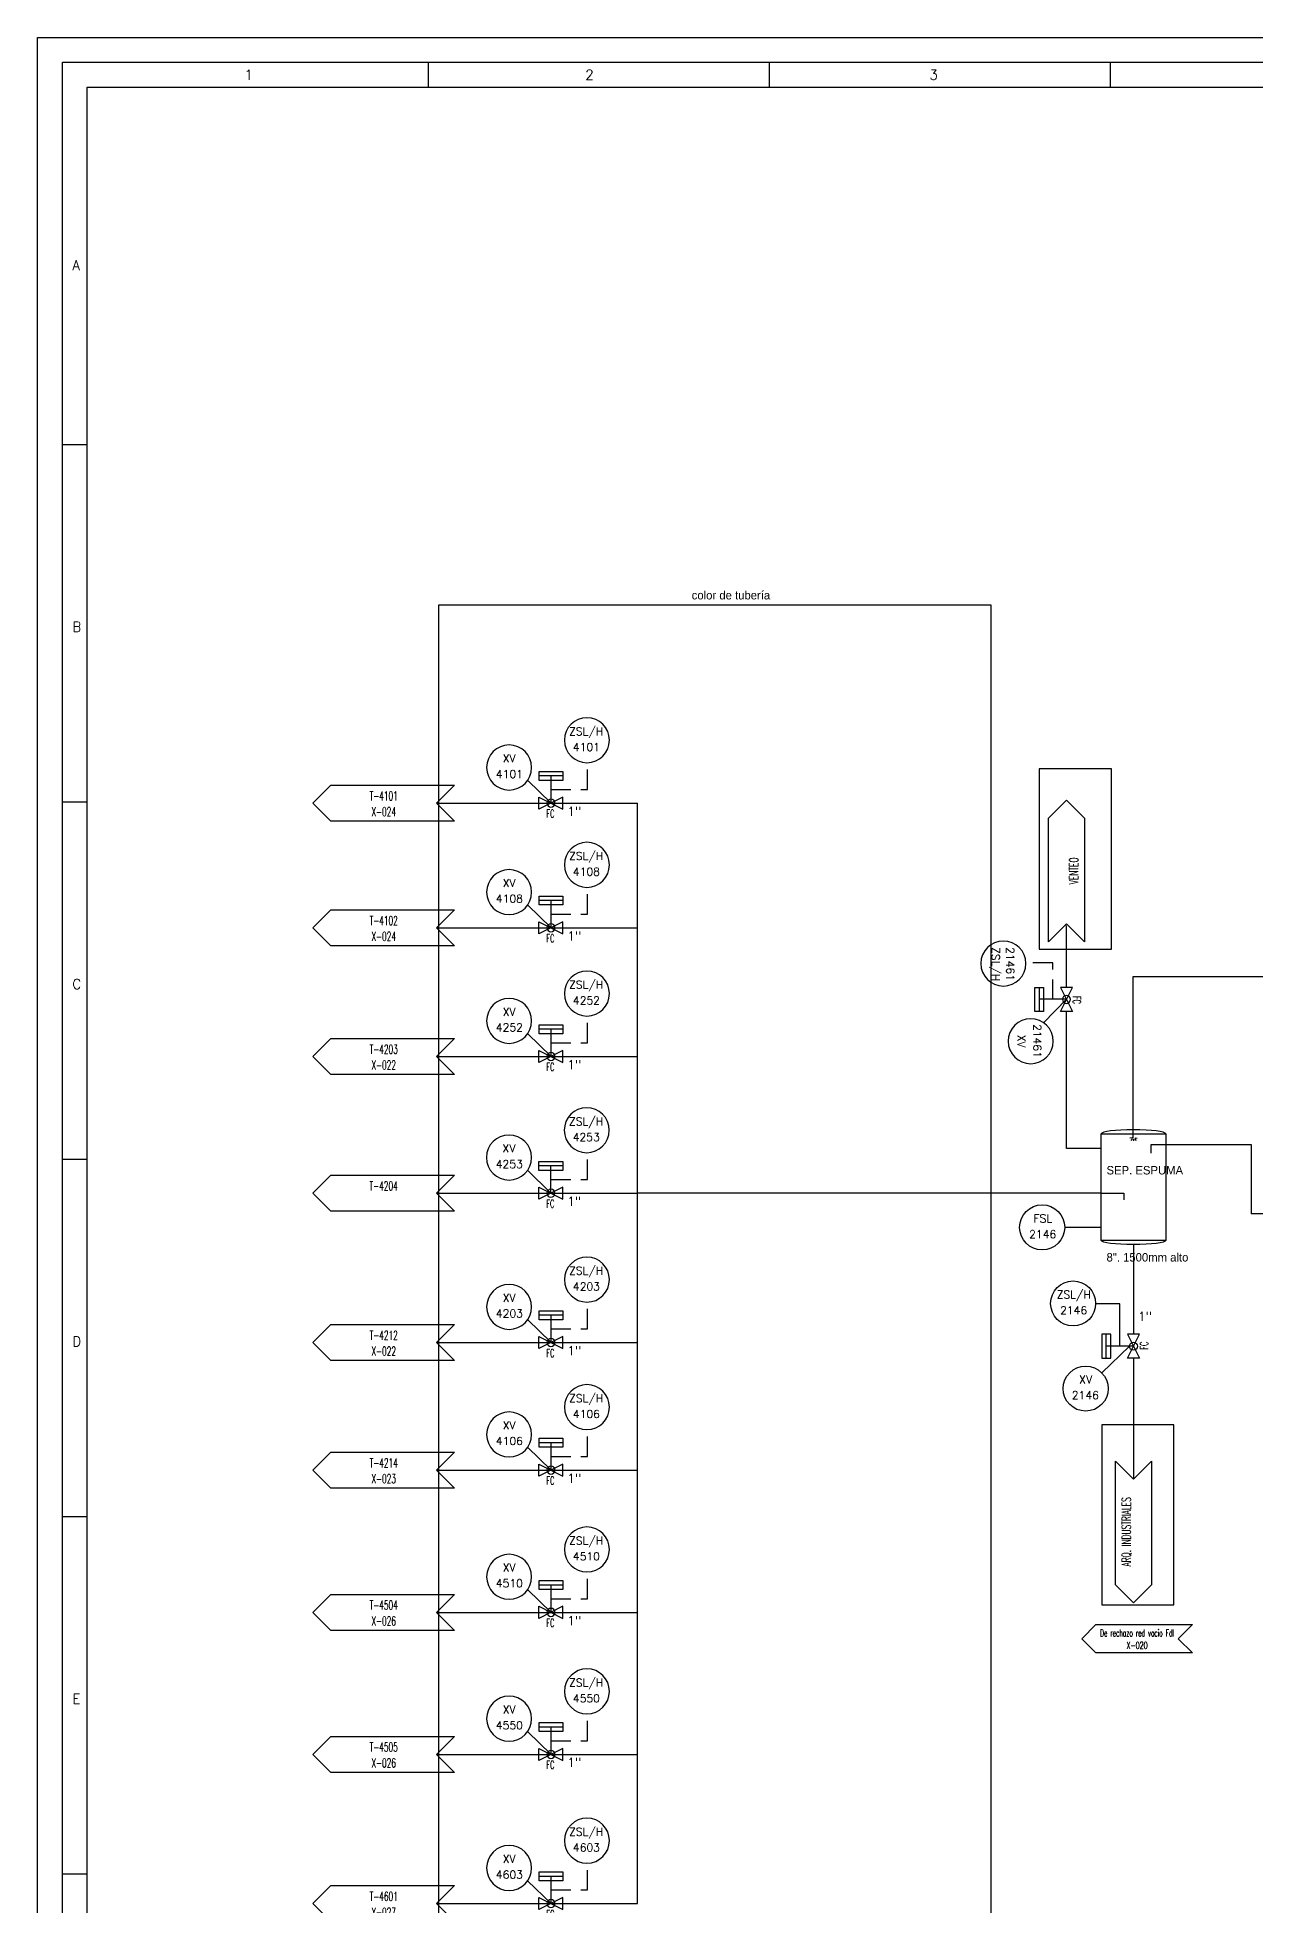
# Model space of a CAD drawing. Header units: millimetres. Extents: x -490 to -70, y 1868 to 2165.
# Drawn here: x -489.7 to -367.6, y 1977.6 to 2165 of the extents above; entities that cross this region are included whole.
import ezdxf
from ezdxf.enums import TextEntityAlignment as Align

# ---------------------------------------------------------------- set-up
doc = ezdxf.new("R2010")
doc.units = ezdxf.units.MM
doc.linetypes.add('TRAZOS', pattern=[0.75, 0.5, -0.25])
for name, color, linetype in [('CAJETIN', 1, 'Continuous'), ('EQUIPOS', 5, 'Continuous'), ('FORMATO', 7, 'Continuous'), ('INSTRUMENTOS', 1, 'Continuous'), ('TEX', 7, 'Continuous'), ('TEX EQUIPOS', 6, 'Continuous'), ('TEXTO-VALVULAS Y ACCESORIOS', 7, 'Continuous'), ('VALVULAS Y ACCESORIOS', 1, 'Continuous')]:
    doc.layers.add(name, color=color, linetype=linetype)
doc.styles.add('PY', font='ROMANS.shx')
doc.styles.add('PY1', font='ROMANS.shx', dxfattribs={"width": 0.8})
doc.styles.add('PY3', font='ROMANS.shx', dxfattribs={"width": 0.6})
doc.linetypes.add('SEÑAL_MECANICA2', pattern='A,4.411183,["o",PY,S=4.130212,R=360,X=0,Y=-1.374288],0.588817,-0.374158,["",PY,S=2,R=360,X=0,Y=-0.688262],-2.183682', length=7.55784)

# ---------------------------------------------------------------- blocks, each defined once
blk = doc.blocks.new('REACTOR')
at = {"layer": 'EQUIPOS', "color": 5, "linetype": 'Continuous'}
for p, q in [((-11.45, 39.34), (11.45, 39.34)), ((-11.45, 1.53), (-11.45, 39.34)), ((11.45, 39.34), (11.45, 1.53)), ((11.45, 1.53), (-11.45, 1.53))]:
    blk.add_line(p, q, dxfattribs=at)
blk.add_ellipse((0, 39.34), major_axis=(-11.45, 0), ratio=0.133217, start_param=3.141593, end_param=6.283185, dxfattribs=at)
at = {"layer": 'EQUIPOS', "color": 5, "linetype": 'Continuous', "extrusion": (0, 0, -1)}
blk.add_ellipse((0, 1.53), major_axis=(-11.45, 0), ratio=0.133217, start_param=3.141593, end_param=6.283185, dxfattribs=at)
at = {"layer": 'TEX EQUIPOS', "linetype": 'Continuous', "style": 'PY1', "width": 0.8}
blk.add_attdef('REF_EQUIPO', text='', height=3, dxfattribs=at).set_placement((-0.18, 20.33), align=Align.MIDDLE_CENTER)
blk = doc.blocks.new('VALV GLOB-V')
at = {"layer": 'INSTRUMENTOS', "color": 1, "flags": 128}
blk.add_lwpolyline([(5.7, -1.43), (5.7, 1.43), (0, -1.43), (0, 1.43)], close=True, dxfattribs=at)
at = {"layer": 'INSTRUMENTOS', "color": 1}
blk.add_circle((2.85, 0), 0.95, dxfattribs=at)
at = {"layer": 'INSTRUMENTOS', "color": 7, "linetype": 'SEÑAL_MECANICA2', "style": 'PY'}
blk.add_attdef('REF.', text='', height=2, dxfattribs=at).set_placement((3, -3.37), align=Align.MIDDLE)
blk = doc.blocks.new('SEÑAL CIR')
at = {"color": 1}
blk.add_circle((0, 5.7), 5.7, dxfattribs=at)
at = {"layer": 'INSTRUMENTOS', "linetype": 'Continuous', "style": 'PY', "flags": 4}
for p in [(0.18, 6.94), (0.13, 2.95)]:
    blk.add_attdef('---', text='', height=2, dxfattribs=at).set_placement(p, align=Align.CENTER)
blk = doc.blocks.new('BANDERA DE FLUJO')
at = {"layer": 'TEX', "color": 1, "ltscale": 0.1, "flags": 128}
blk.add_lwpolyline([(-4, 4), (-31.46, 4), (-27.46, 0), (-31.46, -4), (-4, -4), (0, 0)], close=True, dxfattribs=at)
at = {"layer": 'TEX', "style": 'PY1', "width": 0.8}
for tag, p in [('ETIQUETA-LINEA-1', (-15.73, 0.61)), ('ETIQUETA-LINEA-2', (-15.73, -2.91))]:
    blk.add_attdef(tag, text='', height=2, dxfattribs=at).set_placement(p, align=Align.CENTER)
blk = doc.blocks.new('MARCO-A1')
at = {"layer": 'FORMATO', "color": 5}
for p, q in [((78.42, 589), (78.42, 584)), ((146.83, 589), (146.83, 584)), ((215.25, 589), (215.25, 584)), ((5, 512.25), (10, 512.25)), ((5, 440.5), (10, 440.5)), ((5, 368.75), (10, 368.75)), ((5, 297), (10, 297)), ((5, 225.25), (10, 225.25))]:
    blk.add_line(p, q, dxfattribs=at)
at = {"layer": 'FORMATO', "color": 1}
blk.add_lwpolyline([(0, 594), (841, 594), (841, 0), (0, 0)], close=True, dxfattribs=at)
at = {"layer": 'FORMATO', "color": 5}
blk.add_lwpolyline([(5, 589), (836, 589), (836, 5), (5, 5)], close=True, dxfattribs=at)
at = {"layer": 'FORMATO', "color": 8, "linetype": 'Continuous'}
blk.add_lwpolyline([(10, 584), (831, 584), (831, 10), (10, 10)], close=True, dxfattribs=at)
at = {"layer": 'FORMATO', "color": 1, "style": 'PY'}
for s, p in [('1', (41.52, 585.5)), ('2', (109.93, 585.5)), ('3', (178.99, 585.5)), ('A', (7, 547.25)), ('B', (7, 474.67)), ('C', (7, 402.92)), ('D', (7, 331.17)), ('E', (7, 259.42))]:
    blk.add_text(s, height=2, dxfattribs=at).set_placement(p)

msp = doc.modelspace()

# ---------------------------------------------------------------- linework, layer by layer
at = {"color": 1}
for p, q in [((-438.26, 2088.19), (-440.6, 2090.48)), ((-438.26, 2075.69), (-440.6, 2077.99)), ((-386.61, 2068.51), (-388.91, 2066.17)), ((-438.26, 2062.78), (-440.6, 2065.08)), ((-438.27, 2049.07), (-440.61, 2051.37)), ((-438.26, 2034.1), (-440.6, 2036.39)), ((-438.26, 2021.31), (-440.6, 2023.61)), ((-438.26, 2007.04), (-440.6, 2009.34)), ((-438.26, 1992.8), (-440.6, 1995.1)), ((-438.26, 1977.84), (-440.6, 1980.13))]:
    msp.add_line(p, q, dxfattribs=at)
at = {"color": 4}
for p, q in [((-449.74, 2088.19), (-429.6, 2088.19)), ((-429.6, 1977.84), (-429.6, 2088.19)), ((-449.74, 2075.69), (-429.6, 2075.69)), ((-449.74, 2062.78), (-429.6, 2062.78)), ((-378.11, 2053.07), (-378.11, 2053.96)), ((-378.11, 2053.96), (-368.08, 2053.96)), ((-368.08, 2053.96), (-368.08, 2046.99)), ((-449.75, 2049.07), (-429.61, 2049.07)), ((-383.12, 2049.06), (-429.6, 2049.07)), ((-383.12, 2049.06), (-380.87, 2049.06)), ((-380.87, 2049.06), (-380.87, 2048.4)), ((-336.69, 2046.98), (-368.08, 2046.99)), ((-449.74, 2034.1), (-429.6, 2034.1)), ((-449.74, 2021.31), (-429.6, 2021.31)), ((-449.74, 2007.04), (-429.6, 2007.04)), ((-449.74, 1992.8), (-429.6, 1992.8)), ((-449.74, 1977.84), (-429.6, 1977.84))]:
    msp.add_line(p, q, dxfattribs=at)
at = {"color": 5}
for p, q in [((-386.6, 2069.71), (-386.6, 2075.92)), ((-379.91, 2070.79), (-357.32, 2070.79)), ((-379.91, 2054.63), (-379.91, 2070.79)), ((-386.61, 2053.54), (-386.61, 2067.3)), ((-383.12, 2053.54), (-386.61, 2053.54)), ((-379.89, 2043.91), (-379.89, 2034.92)), ((-379.89, 2032.52), (-379.89, 2020.41)), ((-379.89, 2020.41), (-379.89, 2020.41))]:
    msp.add_line(p, q, dxfattribs=at)
at = {"color": 1, "linetype": 'Continuous'}
for p, q in [((-380.03, 2054.62), (-380.24, 2054.59)), ((-379.99, 2054.54), (-380.16, 2054.36)), ((-379.88, 2054.53), (-379.89, 2054.31)), ((-379.88, 2054.53), (-379.89, 2054.31)), ((-379.78, 2054.54), (-379.61, 2054.35)), ((-379.73, 2054.61), (-379.52, 2054.58))]:
    msp.add_line(p, q, dxfattribs=at)
at = {"color": 2}
for points in [[(-449.5, 2108.06), (-394.17, 2108.06), (-394.17, 1963.86), (-449.5, 1963.86)], [(-382.1, 2091.61), (-389.33, 2091.61), (-389.33, 2073.55), (-382.1, 2073.55)], [(-375.84, 2025.85), (-383.07, 2025.85), (-383.07, 2007.79), (-375.84, 2007.79)]]:
    msp.add_lwpolyline(points, close=True, dxfattribs=at)
at = {"layer": 'CAJETIN', "color": 1, "linetype": 'TRAZOS', "ltscale": 4}
for p, q in [((-434.61, 2089.55), (-434.61, 2092.24)), ((-438.26, 2089.55), (-434.61, 2089.55)), ((-434.61, 2077.05), (-434.61, 2079.74)), ((-438.26, 2077.05), (-434.61, 2077.05)), ((-387.98, 2072.16), (-390.67, 2072.16)), ((-387.98, 2068.51), (-387.98, 2072.16)), ((-434.61, 2064.15), (-434.61, 2066.84)), ((-438.26, 2064.15), (-434.61, 2064.15)), ((-434.62, 2050.44), (-434.62, 2053.13)), ((-438.27, 2050.44), (-434.62, 2050.44)), ((-434.61, 2035.46), (-434.61, 2038.15)), ((-438.26, 2035.46), (-434.61, 2035.46)), ((-434.61, 2022.67), (-434.61, 2025.36)), ((-438.26, 2022.67), (-434.61, 2022.67)), ((-434.61, 2008.4), (-434.61, 2011.09)), ((-438.26, 2008.4), (-434.61, 2008.4)), ((-434.61, 1994.17), (-434.61, 1996.86)), ((-438.26, 1994.17), (-434.61, 1994.17)), ((-434.61, 1979.2), (-434.61, 1981.89)), ((-438.26, 1979.2), (-434.61, 1979.2))]:
    msp.add_line(p, q, dxfattribs=at)
at = {"layer": 'VALVULAS Y ACCESORIOS'}
for p, q in [((-437.06, 2090.91), (-439.46, 2090.91)), ((-438.26, 2088.19), (-438.26, 2090.91)), ((-437.06, 2078.42), (-439.46, 2078.42)), ((-438.26, 2075.69), (-438.26, 2078.42)), ((-389.34, 2069.71), (-389.34, 2067.3)), ((-386.61, 2068.51), (-389.34, 2068.51)), ((-437.06, 2065.51), (-439.46, 2065.51)), ((-438.26, 2062.78), (-438.26, 2065.51)), ((-437.07, 2051.8), (-439.47, 2051.8)), ((-438.27, 2049.07), (-438.27, 2051.8)), ((-386.78, 2045.65), (-383.12, 2045.65)), ((-437.06, 2036.83), (-439.46, 2036.83)), ((-438.26, 2034.1), (-438.26, 2036.83)), ((-381.25, 2037.97), (-383.68, 2037.97)), ((-381.25, 2033.72), (-381.25, 2037.97)), ((-382.62, 2032.52), (-382.62, 2034.92)), ((-380.29, 2033.72), (-383.05, 2031.05)), ((-379.89, 2033.72), (-382.62, 2033.72)), ((-437.06, 2024.04), (-439.46, 2024.04)), ((-438.26, 2021.31), (-438.26, 2024.04)), ((-437.06, 2009.77), (-439.46, 2009.77)), ((-438.26, 2007.04), (-438.26, 2009.77)), ((-437.06, 1995.53), (-439.46, 1995.53)), ((-438.26, 1992.8), (-438.26, 1995.53)), ((-437.06, 1980.56), (-439.46, 1980.56)), ((-438.26, 1977.84), (-438.26, 1980.56))]:
    msp.add_line(p, q, dxfattribs=at)
at = {"layer": 'VALVULAS Y ACCESORIOS', "flags": 128}
for points in [[(-437.06, 2091.36), (-437.06, 2090.46), (-439.46, 2090.46), (-439.46, 2091.36)], [(-437.06, 2078.87), (-437.06, 2077.97), (-439.46, 2077.97), (-439.46, 2078.87)], [(-389.79, 2069.71), (-388.89, 2069.71), (-388.89, 2067.3), (-389.79, 2067.3)], [(-437.06, 2065.96), (-437.06, 2065.06), (-439.46, 2065.06), (-439.46, 2065.96)], [(-437.07, 2052.25), (-437.07, 2051.35), (-439.47, 2051.35), (-439.47, 2052.25)], [(-437.06, 2037.28), (-437.06, 2036.38), (-439.46, 2036.38), (-439.46, 2037.28)], [(-383.07, 2032.52), (-382.17, 2032.52), (-382.17, 2034.92), (-383.07, 2034.92)], [(-437.06, 2024.49), (-437.06, 2023.59), (-439.46, 2023.59), (-439.46, 2024.49)], [(-437.06, 2010.22), (-437.06, 2009.32), (-439.46, 2009.32), (-439.46, 2010.22)], [(-437.06, 1995.98), (-437.06, 1995.08), (-439.46, 1995.08), (-439.46, 1995.98)], [(-437.06, 1981.02), (-437.06, 1980.11), (-439.46, 1980.11), (-439.46, 1981.02)]]:
    msp.add_lwpolyline(points, close=True, dxfattribs=at)

# ---------------------------------------------------------------- block references
for name, p, xscale, yscale, zscale in [('MARCO-A1', (-489.73, 1868.32), 0.499409123998651, 0.499409123998651, 0.499409123998651), ('REACTOR', (-379.89, 2043.91), 0.2821279588622831, 0.2821279588622831, 0.2821279588622831)]:
    msp.add_blockref(name, p, dxfattribs=dict(xscale=xscale, yscale=yscale, zscale=zscale))
at = {"linetype": 'Continuous'}
ref = msp.add_blockref('SEÑAL CIR', (-434.66, 2092.24), dxfattribs=dict(at, xscale=-0.3959270923490436, yscale=0.3959270923490436, zscale=0.3959270923489736))
ref.add_attrib('---', 'ZSL/H', dxfattribs={"layer": 'INSTRUMENTOS', "color": 7, "linetype": 'Continuous', "height": 0.792, "style": 'PY'}).set_placement((-434.74, 2094.98), align=Align.CENTER)
ref.add_attrib('---', '4101', dxfattribs={"layer": 'INSTRUMENTOS', "color": 7, "linetype": 'Continuous', "height": 0.792, "style": 'PY'}).set_placement((-434.71, 2093.41), align=Align.CENTER)
ref = msp.add_blockref('SEÑAL CIR', (-442.46, 2089.5), dxfattribs=dict(at, xscale=-0.3959270923490436, yscale=0.395927092348941, zscale=0.3959270923489736))
ref.add_attrib('---', 'XV', dxfattribs={"layer": 'INSTRUMENTOS', "color": 7, "linetype": 'Continuous', "height": 0.792, "style": 'PY'}).set_placement((-442.46, 2092.28), align=Align.CENTER)
ref.add_attrib('---', '4101', dxfattribs={"layer": 'INSTRUMENTOS', "color": 7, "linetype": 'Continuous', "height": 0.792, "style": 'PY'}).set_placement((-442.43, 2090.7), align=Align.CENTER)
ref = msp.add_blockref('BANDERA DE FLUJO', (-462.13, 2088.19), dxfattribs=dict(xscale=-0.4514047341796528, yscale=0.451404734179653, zscale=0.451404734179653))
ref.add_attrib('ETIQUETA-LINEA-1', 'T-4101', dxfattribs={"layer": 'TEX', "height": 0.903, "style": 'PY1', "width": 0.6}).set_placement((-455.03, 2088.46), align=Align.CENTER)
ref.add_attrib('ETIQUETA-LINEA-2', 'X-024', dxfattribs={"layer": 'TEX', "height": 0.903, "style": 'PY1', "width": 0.6}).set_placement((-455.03, 2086.87), align=Align.CENTER)
ref = msp.add_blockref('VALV GLOB-V', (-437.06, 2088.19), dxfattribs=dict(at, xscale=-0.4223672139243377, yscale=0.4223672139244403, zscale=0.4223672139244523))
ref.add_attrib('REF.', 'FC', dxfattribs={"layer": 'INSTRUMENTOS', "color": 7, "linetype": 'SEÑAL_MECANICA2', "height": 0.802, "style": 'PY3', "width": 0.6}).set_placement((-438.32, 2087.13), align=Align.MIDDLE)
ref = msp.add_blockref('BANDERA DE FLUJO', (-386.6, 2088.49), dxfattribs=dict(xscale=-0.451404734179653, yscale=0.451404734179653, zscale=0.451404734179653, rotation=270))
ref.add_attrib('ETIQUETA-LINEA-1', 'VENTEO', dxfattribs={"layer": 'TEX', "height": 0.903, "rotation": 90, "style": 'PY1', "width": 0.6}).set_placement((-385.42, 2081.39), align=Align.CENTER)
ref = msp.add_blockref('SEÑAL CIR', (-434.66, 2079.74), dxfattribs=dict(at, xscale=-0.3959270923490436, yscale=0.3959270923490436, zscale=0.3959270923489736))
ref.add_attrib('---', 'ZSL/H', dxfattribs={"layer": 'INSTRUMENTOS', "color": 7, "linetype": 'Continuous', "height": 0.792, "style": 'PY'}).set_placement((-434.74, 2082.49), align=Align.CENTER)
ref.add_attrib('---', '4108', dxfattribs={"layer": 'INSTRUMENTOS', "color": 7, "linetype": 'Continuous', "height": 0.792, "style": 'PY'}).set_placement((-434.71, 2080.91), align=Align.CENTER)
ref = msp.add_blockref('SEÑAL CIR', (-442.46, 2077), dxfattribs=dict(at, xscale=-0.3959270923490436, yscale=0.395927092348941, zscale=0.3959270923489736))
ref.add_attrib('---', 'XV', dxfattribs={"layer": 'INSTRUMENTOS', "color": 7, "linetype": 'Continuous', "height": 0.792, "style": 'PY'}).set_placement((-442.46, 2079.78), align=Align.CENTER)
ref.add_attrib('---', '4108', dxfattribs={"layer": 'INSTRUMENTOS', "color": 7, "linetype": 'Continuous', "height": 0.792, "style": 'PY'}).set_placement((-442.43, 2078.21), align=Align.CENTER)
ref = msp.add_blockref('BANDERA DE FLUJO', (-462.13, 2075.69), dxfattribs=dict(xscale=-0.4514047341796528, yscale=0.451404734179653, zscale=0.451404734179653))
ref.add_attrib('ETIQUETA-LINEA-1', 'T-4102', dxfattribs={"layer": 'TEX', "height": 0.903, "style": 'PY1', "width": 0.6}).set_placement((-455.03, 2075.96), align=Align.CENTER)
ref.add_attrib('ETIQUETA-LINEA-2', 'X-024', dxfattribs={"layer": 'TEX', "height": 0.903, "style": 'PY1', "width": 0.6}).set_placement((-455.03, 2074.37), align=Align.CENTER)
ref = msp.add_blockref('VALV GLOB-V', (-437.06, 2075.69), dxfattribs=dict(at, xscale=-0.4223672139243377, yscale=0.4223672139244403, zscale=0.4223672139244523))
ref.add_attrib('REF.', 'FC', dxfattribs={"layer": 'INSTRUMENTOS', "color": 7, "linetype": 'SEÑAL_MECANICA2', "height": 0.802, "style": 'PY3', "width": 0.6}).set_placement((-438.32, 2074.63), align=Align.MIDDLE)
ref = msp.add_blockref('SEÑAL CIR', (-390.67, 2072.1), dxfattribs=dict(at, xscale=-0.3959270923490436, yscale=0.3959270923490436, zscale=0.3959270923489736, rotation=90))
ref.add_attrib('---', 'ZSL/H', dxfattribs={"layer": 'INSTRUMENTOS', "color": 7, "linetype": 'Continuous', "height": 0.792, "rotation": 270, "style": 'PY'}).set_placement((-394.09, 2072.03), align=Align.CENTER)
ref.add_attrib('---', '21461', dxfattribs={"layer": 'INSTRUMENTOS', "color": 7, "linetype": 'Continuous', "height": 0.792, "rotation": 270, "style": 'PY'}).set_placement((-392.63, 2072.05), align=Align.CENTER)
ref = msp.add_blockref('SEÑAL CIR', (-434.66, 2066.83), dxfattribs=dict(at, xscale=-0.3959270923490436, yscale=0.3959270923490436, zscale=0.3959270923489736))
ref.add_attrib('---', 'ZSL/H', dxfattribs={"layer": 'INSTRUMENTOS', "color": 7, "linetype": 'Continuous', "height": 0.792, "style": 'PY'}).set_placement((-434.74, 2069.58), align=Align.CENTER)
ref.add_attrib('---', '4252', dxfattribs={"layer": 'INSTRUMENTOS', "color": 7, "linetype": 'Continuous', "height": 0.792, "style": 'PY'}).set_placement((-434.71, 2068), align=Align.CENTER)
ref = msp.add_blockref('SEÑAL CIR', (-442.46, 2064.09), dxfattribs=dict(at, xscale=-0.3959270923490436, yscale=0.395927092348941, zscale=0.3959270923489736))
ref.add_attrib('---', 'XV', dxfattribs={"layer": 'INSTRUMENTOS', "color": 7, "linetype": 'Continuous', "height": 0.792, "style": 'PY'}).set_placement((-442.46, 2066.87), align=Align.CENTER)
ref.add_attrib('---', '4252', dxfattribs={"layer": 'INSTRUMENTOS', "color": 7, "linetype": 'Continuous', "height": 0.792, "style": 'PY'}).set_placement((-442.43, 2065.3), align=Align.CENTER)
ref = msp.add_blockref('VALV GLOB-V', (-386.61, 2069.71), dxfattribs=dict(at, xscale=-0.4223672139243377, yscale=0.4223672139244403, zscale=0.4223672139244523, rotation=90))
ref.add_attrib('REF.', 'FC', dxfattribs={"layer": 'INSTRUMENTOS', "color": 7, "linetype": 'SEÑAL_MECANICA2', "height": 0.802, "rotation": 270, "style": 'PY3', "width": 0.6}).set_placement((-385.56, 2068.45), align=Align.MIDDLE)
ref = msp.add_blockref('SEÑAL CIR', (-387.93, 2064.31), dxfattribs=dict(at, xscale=-0.3959270923490436, yscale=0.395927092348941, zscale=0.3959270923489736, rotation=90))
ref.add_attrib('---', 'XV', dxfattribs={"layer": 'INSTRUMENTOS', "color": 7, "linetype": 'Continuous', "height": 0.792, "rotation": 270, "style": 'PY'}).set_placement((-391.5, 2064.31), align=Align.CENTER)
ref.add_attrib('---', '21461', dxfattribs={"layer": 'INSTRUMENTOS', "color": 7, "linetype": 'Continuous', "height": 0.792, "rotation": 270, "style": 'PY'}).set_placement((-389.92, 2064.34), align=Align.CENTER)
ref = msp.add_blockref('BANDERA DE FLUJO', (-462.13, 2062.78), dxfattribs=dict(xscale=-0.4514047341796528, yscale=0.451404734179653, zscale=0.451404734179653))
ref.add_attrib('ETIQUETA-LINEA-1', 'T-4203', dxfattribs={"layer": 'TEX', "height": 0.903, "style": 'PY1', "width": 0.6}).set_placement((-455.03, 2063.06), align=Align.CENTER)
ref.add_attrib('ETIQUETA-LINEA-2', 'X-022', dxfattribs={"layer": 'TEX', "height": 0.903, "style": 'PY1', "width": 0.6}).set_placement((-455.03, 2061.47), align=Align.CENTER)
ref = msp.add_blockref('VALV GLOB-V', (-437.06, 2062.78), dxfattribs=dict(at, xscale=-0.4223672139243377, yscale=0.4223672139244403, zscale=0.4223672139244523))
ref.add_attrib('REF.', 'FC', dxfattribs={"layer": 'INSTRUMENTOS', "color": 7, "linetype": 'SEÑAL_MECANICA2', "height": 0.802, "style": 'PY3', "width": 0.6}).set_placement((-438.32, 2061.73), align=Align.MIDDLE)
ref = msp.add_blockref('SEÑAL CIR', (-434.68, 2053.13), dxfattribs=dict(at, xscale=-0.3959270923490436, yscale=0.3959270923490436, zscale=0.3959270923489736))
ref.add_attrib('---', 'ZSL/H', dxfattribs={"layer": 'INSTRUMENTOS', "color": 7, "linetype": 'Continuous', "height": 0.792, "style": 'PY'}).set_placement((-434.75, 2055.87), align=Align.CENTER)
ref.add_attrib('---', '4253', dxfattribs={"layer": 'INSTRUMENTOS', "color": 7, "linetype": 'Continuous', "height": 0.792, "style": 'PY'}).set_placement((-434.73, 2054.3), align=Align.CENTER)
ref = msp.add_blockref('SEÑAL CIR', (-442.47, 2050.39), dxfattribs=dict(at, xscale=-0.3959270923490436, yscale=0.395927092348941, zscale=0.3959270923489736))
ref.add_attrib('---', 'XV', dxfattribs={"layer": 'INSTRUMENTOS', "color": 7, "linetype": 'Continuous', "height": 0.792, "style": 'PY'}).set_placement((-442.47, 2053.17), align=Align.CENTER)
ref.add_attrib('---', '4253', dxfattribs={"layer": 'INSTRUMENTOS', "color": 7, "linetype": 'Continuous', "height": 0.792, "style": 'PY'}).set_placement((-442.44, 2051.59), align=Align.CENTER)
ref = msp.add_blockref('BANDERA DE FLUJO', (-462.14, 2049.07), dxfattribs=dict(xscale=-0.4514047341796528, yscale=0.451404734179653, zscale=0.451404734179653))
ref.add_attrib('ETIQUETA-LINEA-1', 'T-4204', dxfattribs={"layer": 'TEX', "height": 0.903, "style": 'PY1', "width": 0.6}).set_placement((-455.04, 2049.35), align=Align.CENTER)
ref = msp.add_blockref('VALV GLOB-V', (-437.07, 2049.07), dxfattribs=dict(at, xscale=-0.4223672139243377, yscale=0.4223672139244403, zscale=0.4223672139244523))
ref.add_attrib('REF.', 'FC', dxfattribs={"layer": 'INSTRUMENTOS', "color": 7, "linetype": 'SEÑAL_MECANICA2', "height": 0.802, "style": 'PY3', "width": 0.6}).set_placement((-438.33, 2048.02), align=Align.MIDDLE)
ref = msp.add_blockref('SEÑAL CIR', (-389.04, 2043.39), dxfattribs=dict(at, xscale=0.3959270923490436, yscale=0.3959270923490436, zscale=0.3959270923490436))
ref.add_attrib('---', 'FSL', dxfattribs={"layer": 'INSTRUMENTOS', "color": 7, "linetype": 'Continuous', "height": 0.792, "style": 'PY'}).set_placement((-388.97, 2046.14), align=Align.CENTER)
ref.add_attrib('---', '2146', dxfattribs={"layer": 'INSTRUMENTOS', "color": 7, "linetype": 'Continuous', "height": 0.792, "style": 'PY'}).set_placement((-388.99, 2044.56), align=Align.CENTER)
ref = msp.add_blockref('SEÑAL CIR', (-434.66, 2038.15), dxfattribs=dict(at, xscale=-0.3959270923490436, yscale=0.3959270923490436, zscale=0.3959270923489736))
ref.add_attrib('---', 'ZSL/H', dxfattribs={"layer": 'INSTRUMENTOS', "color": 7, "linetype": 'Continuous', "height": 0.792, "style": 'PY'}).set_placement((-434.74, 2040.9), align=Align.CENTER)
ref.add_attrib('---', '4203', dxfattribs={"layer": 'INSTRUMENTOS', "color": 7, "linetype": 'Continuous', "height": 0.792, "style": 'PY'}).set_placement((-434.71, 2039.32), align=Align.CENTER)
ref = msp.add_blockref('SEÑAL CIR', (-385.94, 2035.76), dxfattribs=dict(at, xscale=0.3959270923490436, yscale=0.3959270923490436, zscale=0.3959270923490436))
ref.add_attrib('---', 'ZSL/H', dxfattribs={"layer": 'INSTRUMENTOS', "color": 7, "linetype": 'Continuous', "height": 0.792, "style": 'PY'}).set_placement((-385.87, 2038.51), align=Align.CENTER)
ref.add_attrib('---', '2146', dxfattribs={"layer": 'INSTRUMENTOS', "color": 7, "linetype": 'Continuous', "height": 0.792, "style": 'PY'}).set_placement((-385.89, 2036.93), align=Align.CENTER)
ref = msp.add_blockref('SEÑAL CIR', (-442.46, 2035.41), dxfattribs=dict(at, xscale=-0.3959270923490436, yscale=0.395927092348941, zscale=0.3959270923489736))
ref.add_attrib('---', 'XV', dxfattribs={"layer": 'INSTRUMENTOS', "color": 7, "linetype": 'Continuous', "height": 0.792, "style": 'PY'}).set_placement((-442.46, 2038.19), align=Align.CENTER)
ref.add_attrib('---', '4203', dxfattribs={"layer": 'INSTRUMENTOS', "color": 7, "linetype": 'Continuous', "height": 0.792, "style": 'PY'}).set_placement((-442.43, 2036.61), align=Align.CENTER)
ref = msp.add_blockref('BANDERA DE FLUJO', (-462.13, 2034.1), dxfattribs=dict(xscale=-0.4514047341796528, yscale=0.451404734179653, zscale=0.451404734179653))
ref.add_attrib('ETIQUETA-LINEA-1', 'T-4212', dxfattribs={"layer": 'TEX', "height": 0.903, "style": 'PY1', "width": 0.6}).set_placement((-455.03, 2034.37), align=Align.CENTER)
ref.add_attrib('ETIQUETA-LINEA-2', 'X-022', dxfattribs={"layer": 'TEX', "height": 0.903, "style": 'PY1', "width": 0.6}).set_placement((-455.03, 2032.78), align=Align.CENTER)
ref = msp.add_blockref('VALV GLOB-V', (-437.06, 2034.1), dxfattribs=dict(at, xscale=-0.4223672139243377, yscale=0.4223672139244403, zscale=0.4223672139244523))
ref.add_attrib('REF.', 'FC', dxfattribs={"layer": 'INSTRUMENTOS', "color": 7, "linetype": 'SEÑAL_MECANICA2', "height": 0.802, "style": 'PY3', "width": 0.6}).set_placement((-438.32, 2033.04), align=Align.MIDDLE)
ref = msp.add_blockref('VALV GLOB-V', (-379.89, 2032.52), dxfattribs=dict(at, xscale=0.4223672139243377, yscale=0.4223672139243377, zscale=0.4223672139243377, rotation=90))
ref.add_attrib('REF.', 'FC', dxfattribs={"layer": 'INSTRUMENTOS', "color": 7, "linetype": 'SEÑAL_MECANICA2', "height": 0.802, "rotation": 90, "style": 'PY3', "width": 0.6}).set_placement((-378.83, 2033.78), align=Align.MIDDLE)
ref = msp.add_blockref('SEÑAL CIR', (-384.68, 2027.22), dxfattribs=dict(at, xscale=0.3959270923490436, yscale=0.3959270923490436, zscale=0.3959270923490436))
ref.add_attrib('---', 'XV', dxfattribs={"layer": 'INSTRUMENTOS', "color": 7, "linetype": 'Continuous', "height": 0.792, "style": 'PY'}).set_placement((-384.68, 2030), align=Align.CENTER)
ref.add_attrib('---', '2146', dxfattribs={"layer": 'INSTRUMENTOS', "color": 7, "linetype": 'Continuous', "height": 0.792, "style": 'PY'}).set_placement((-384.71, 2028.42), align=Align.CENTER)
ref = msp.add_blockref('SEÑAL CIR', (-434.66, 2025.36), dxfattribs=dict(at, xscale=-0.3959270923490436, yscale=0.3959270923490436, zscale=0.3959270923489736))
ref.add_attrib('---', 'ZSL/H', dxfattribs={"layer": 'INSTRUMENTOS', "color": 7, "linetype": 'Continuous', "height": 0.792, "style": 'PY'}).set_placement((-434.74, 2028.11), align=Align.CENTER)
ref.add_attrib('---', '4106', dxfattribs={"layer": 'INSTRUMENTOS', "color": 7, "linetype": 'Continuous', "height": 0.792, "style": 'PY'}).set_placement((-434.71, 2026.53), align=Align.CENTER)
ref = msp.add_blockref('SEÑAL CIR', (-442.46, 2022.62), dxfattribs=dict(at, xscale=-0.3959270923490436, yscale=0.395927092348941, zscale=0.3959270923489736))
ref.add_attrib('---', 'XV', dxfattribs={"layer": 'INSTRUMENTOS', "color": 7, "linetype": 'Continuous', "height": 0.792, "style": 'PY'}).set_placement((-442.46, 2025.4), align=Align.CENTER)
ref.add_attrib('---', '4106', dxfattribs={"layer": 'INSTRUMENTOS', "color": 7, "linetype": 'Continuous', "height": 0.792, "style": 'PY'}).set_placement((-442.43, 2023.83), align=Align.CENTER)
ref = msp.add_blockref('BANDERA DE FLUJO', (-462.13, 2021.31), dxfattribs=dict(xscale=-0.4514047341796528, yscale=0.451404734179653, zscale=0.451404734179653))
ref.add_attrib('ETIQUETA-LINEA-1', 'T-4214', dxfattribs={"layer": 'TEX', "height": 0.903, "style": 'PY1', "width": 0.6}).set_placement((-455.03, 2021.58), align=Align.CENTER)
ref.add_attrib('ETIQUETA-LINEA-2', 'X-023', dxfattribs={"layer": 'TEX', "height": 0.903, "style": 'PY1', "width": 0.6}).set_placement((-455.03, 2019.99), align=Align.CENTER)
ref = msp.add_blockref('VALV GLOB-V', (-437.06, 2021.31), dxfattribs=dict(at, xscale=-0.4223672139243377, yscale=0.4223672139244403, zscale=0.4223672139244523))
ref.add_attrib('REF.', 'FC', dxfattribs={"layer": 'INSTRUMENTOS', "color": 7, "linetype": 'SEÑAL_MECANICA2', "height": 0.802, "style": 'PY3', "width": 0.6}).set_placement((-438.32, 2020.25), align=Align.MIDDLE)
ref = msp.add_blockref('BANDERA DE FLUJO', (-379.89, 2008.01), dxfattribs=dict(xscale=-0.451404734179653, yscale=0.451404734179653, zscale=0.451404734179653, rotation=90))
ref.add_attrib('ETIQUETA-LINEA-1', 'ARQ. INDUSTRIALES', dxfattribs={"layer": 'TEX', "height": 0.9028, "rotation": 90, "style": 'PY1', "width": 0.6}).set_placement((-380.16, 2015.11), align=Align.CENTER)
ref = msp.add_blockref('SEÑAL CIR', (-434.66, 2011.09), dxfattribs=dict(at, xscale=-0.3959270923490436, yscale=0.3959270923490436, zscale=0.3959270923489736))
ref.add_attrib('---', 'ZSL/H', dxfattribs={"layer": 'INSTRUMENTOS', "color": 7, "linetype": 'Continuous', "height": 0.792, "style": 'PY'}).set_placement((-434.74, 2013.84), align=Align.CENTER)
ref.add_attrib('---', '4510', dxfattribs={"layer": 'INSTRUMENTOS', "color": 7, "linetype": 'Continuous', "height": 0.792, "style": 'PY'}).set_placement((-434.71, 2012.26), align=Align.CENTER)
ref = msp.add_blockref('SEÑAL CIR', (-442.46, 2008.35), dxfattribs=dict(at, xscale=-0.3959270923490436, yscale=0.395927092348941, zscale=0.3959270923489736))
ref.add_attrib('---', 'XV', dxfattribs={"layer": 'INSTRUMENTOS', "color": 7, "linetype": 'Continuous', "height": 0.792, "style": 'PY'}).set_placement((-442.46, 2011.13), align=Align.CENTER)
ref.add_attrib('---', '4510', dxfattribs={"layer": 'INSTRUMENTOS', "color": 7, "linetype": 'Continuous', "height": 0.792, "style": 'PY'}).set_placement((-442.43, 2009.56), align=Align.CENTER)
ref = msp.add_blockref('BANDERA DE FLUJO', (-462.13, 2007.04), dxfattribs=dict(xscale=-0.4514047341796528, yscale=0.451404734179653, zscale=0.451404734179653))
ref.add_attrib('ETIQUETA-LINEA-1', 'T-4504', dxfattribs={"layer": 'TEX', "height": 0.903, "style": 'PY1', "width": 0.6}).set_placement((-455.03, 2007.31), align=Align.CENTER)
ref.add_attrib('ETIQUETA-LINEA-2', 'X-026', dxfattribs={"layer": 'TEX', "height": 0.903, "style": 'PY1', "width": 0.6}).set_placement((-455.03, 2005.72), align=Align.CENTER)
ref = msp.add_blockref('VALV GLOB-V', (-437.06, 2007.04), dxfattribs=dict(at, xscale=-0.4223672139243377, yscale=0.4223672139244403, zscale=0.4223672139244523))
ref.add_attrib('REF.', 'FC', dxfattribs={"layer": 'INSTRUMENTOS', "color": 7, "linetype": 'SEÑAL_MECANICA2', "height": 0.802, "style": 'PY3', "width": 0.6}).set_placement((-438.32, 2005.98), align=Align.MIDDLE)
ref = msp.add_blockref('BANDERA DE FLUJO', (-385.06, 2004.4), dxfattribs=dict(xscale=-0.3520000000000001, yscale=0.3520000000000001, zscale=0.3520000000000001))
ref.add_attrib('ETIQUETA-LINEA-1', 'De rechazo red vacio Fdl', dxfattribs={"layer": 'TEX', "height": 0.704, "style": 'PY1', "width": 0.5}).set_placement((-379.53, 2004.61), align=Align.CENTER)
ref.add_attrib('ETIQUETA-LINEA-2', 'X-020', dxfattribs={"layer": 'TEX', "height": 0.704, "style": 'PY1', "width": 0.6}).set_placement((-379.53, 2003.37), align=Align.CENTER)
ref = msp.add_blockref('SEÑAL CIR', (-434.66, 1996.86), dxfattribs=dict(at, xscale=-0.3959270923490436, yscale=0.3959270923490436, zscale=0.3959270923489736))
ref.add_attrib('---', 'ZSL/H', dxfattribs={"layer": 'INSTRUMENTOS', "color": 7, "linetype": 'Continuous', "height": 0.792, "style": 'PY'}).set_placement((-434.74, 1999.6), align=Align.CENTER)
ref.add_attrib('---', '4550', dxfattribs={"layer": 'INSTRUMENTOS', "color": 7, "linetype": 'Continuous', "height": 0.792, "style": 'PY'}).set_placement((-434.71, 1998.02), align=Align.CENTER)
ref = msp.add_blockref('SEÑAL CIR', (-442.46, 1994.12), dxfattribs=dict(at, xscale=-0.3959270923490436, yscale=0.395927092348941, zscale=0.3959270923489736))
ref.add_attrib('---', 'XV', dxfattribs={"layer": 'INSTRUMENTOS', "color": 7, "linetype": 'Continuous', "height": 0.792, "style": 'PY'}).set_placement((-442.46, 1996.9), align=Align.CENTER)
ref.add_attrib('---', '4550', dxfattribs={"layer": 'INSTRUMENTOS', "color": 7, "linetype": 'Continuous', "height": 0.792, "style": 'PY'}).set_placement((-442.43, 1995.32), align=Align.CENTER)
ref = msp.add_blockref('BANDERA DE FLUJO', (-462.13, 1992.8), dxfattribs=dict(xscale=-0.4514047341796528, yscale=0.451404734179653, zscale=0.451404734179653))
ref.add_attrib('ETIQUETA-LINEA-1', 'T-4505', dxfattribs={"layer": 'TEX', "height": 0.903, "style": 'PY1', "width": 0.6}).set_placement((-455.03, 1993.08), align=Align.CENTER)
ref.add_attrib('ETIQUETA-LINEA-2', 'X-026', dxfattribs={"layer": 'TEX', "height": 0.903, "style": 'PY1', "width": 0.6}).set_placement((-455.03, 1991.49), align=Align.CENTER)
ref = msp.add_blockref('VALV GLOB-V', (-437.06, 1992.8), dxfattribs=dict(at, xscale=-0.4223672139243377, yscale=0.4223672139244403, zscale=0.4223672139244523))
ref.add_attrib('REF.', 'FC', dxfattribs={"layer": 'INSTRUMENTOS', "color": 7, "linetype": 'SEÑAL_MECANICA2', "height": 0.802, "style": 'PY3', "width": 0.6}).set_placement((-438.32, 1991.75), align=Align.MIDDLE)
ref = msp.add_blockref('SEÑAL CIR', (-434.66, 1981.89), dxfattribs=dict(at, xscale=-0.3959270923490436, yscale=0.3959270923490436, zscale=0.3959270923489736))
ref.add_attrib('---', 'ZSL/H', dxfattribs={"layer": 'INSTRUMENTOS', "color": 7, "linetype": 'Continuous', "height": 0.792, "style": 'PY'}).set_placement((-434.74, 1984.64), align=Align.CENTER)
ref.add_attrib('---', '4603', dxfattribs={"layer": 'INSTRUMENTOS', "color": 7, "linetype": 'Continuous', "height": 0.792, "style": 'PY'}).set_placement((-434.71, 1983.06), align=Align.CENTER)
ref = msp.add_blockref('SEÑAL CIR', (-442.46, 1979.15), dxfattribs=dict(at, xscale=-0.3959270923490436, yscale=0.395927092348941, zscale=0.3959270923489736))
ref.add_attrib('---', 'XV', dxfattribs={"layer": 'INSTRUMENTOS', "color": 7, "linetype": 'Continuous', "height": 0.792, "style": 'PY'}).set_placement((-442.46, 1981.93), align=Align.CENTER)
ref.add_attrib('---', '4603', dxfattribs={"layer": 'INSTRUMENTOS', "color": 7, "linetype": 'Continuous', "height": 0.792, "style": 'PY'}).set_placement((-442.43, 1980.35), align=Align.CENTER)
ref = msp.add_blockref('BANDERA DE FLUJO', (-462.13, 1977.84), dxfattribs=dict(xscale=-0.4514047341796528, yscale=0.451404734179653, zscale=0.451404734179653))
ref.add_attrib('ETIQUETA-LINEA-1', 'T-4601', dxfattribs={"layer": 'TEX', "height": 0.903, "style": 'PY1', "width": 0.6}).set_placement((-455.03, 1978.11), align=Align.CENTER)
ref.add_attrib('ETIQUETA-LINEA-2', 'X-027', dxfattribs={"layer": 'TEX', "height": 0.903, "style": 'PY1', "width": 0.6}).set_placement((-455.03, 1976.52), align=Align.CENTER)
ref = msp.add_blockref('VALV GLOB-V', (-437.06, 1977.84), dxfattribs=dict(at, xscale=-0.4223672139243377, yscale=0.4223672139244403, zscale=0.4223672139244523))
ref.add_attrib('REF.', 'FC', dxfattribs={"layer": 'INSTRUMENTOS', "color": 7, "linetype": 'SEÑAL_MECANICA2', "height": 0.802, "style": 'PY3', "width": 0.6}).set_placement((-438.32, 1976.78), align=Align.MIDDLE)

# ---------------------------------------------------------------- texts
for s, p in [('color de tubería', (-424.16, 2108.61)), ('SEP. ESPUMA', (-382.59, 2050.95)), ('8". 1500mm alto', (-382.59, 2042.22))]:
    msp.add_text(s, height=0.8464).set_placement(p)
at = {"layer": 'TEXTO-VALVULAS Y ACCESORIOS', "style": 'PY'}
for p in [(-435.93, 2086.92), (-435.93, 2074.42), (-435.93, 2061.51), (-435.94, 2047.81), (-378.74, 2036.28), (-435.93, 2032.83), (-435.93, 2020.04), (-435.93, 2005.77), (-435.93, 1991.54)]:
    msp.add_text('1"', height=0.903, dxfattribs=at).set_placement(p, align=Align.CENTER)

doc.saveas('drawing.dxf')
